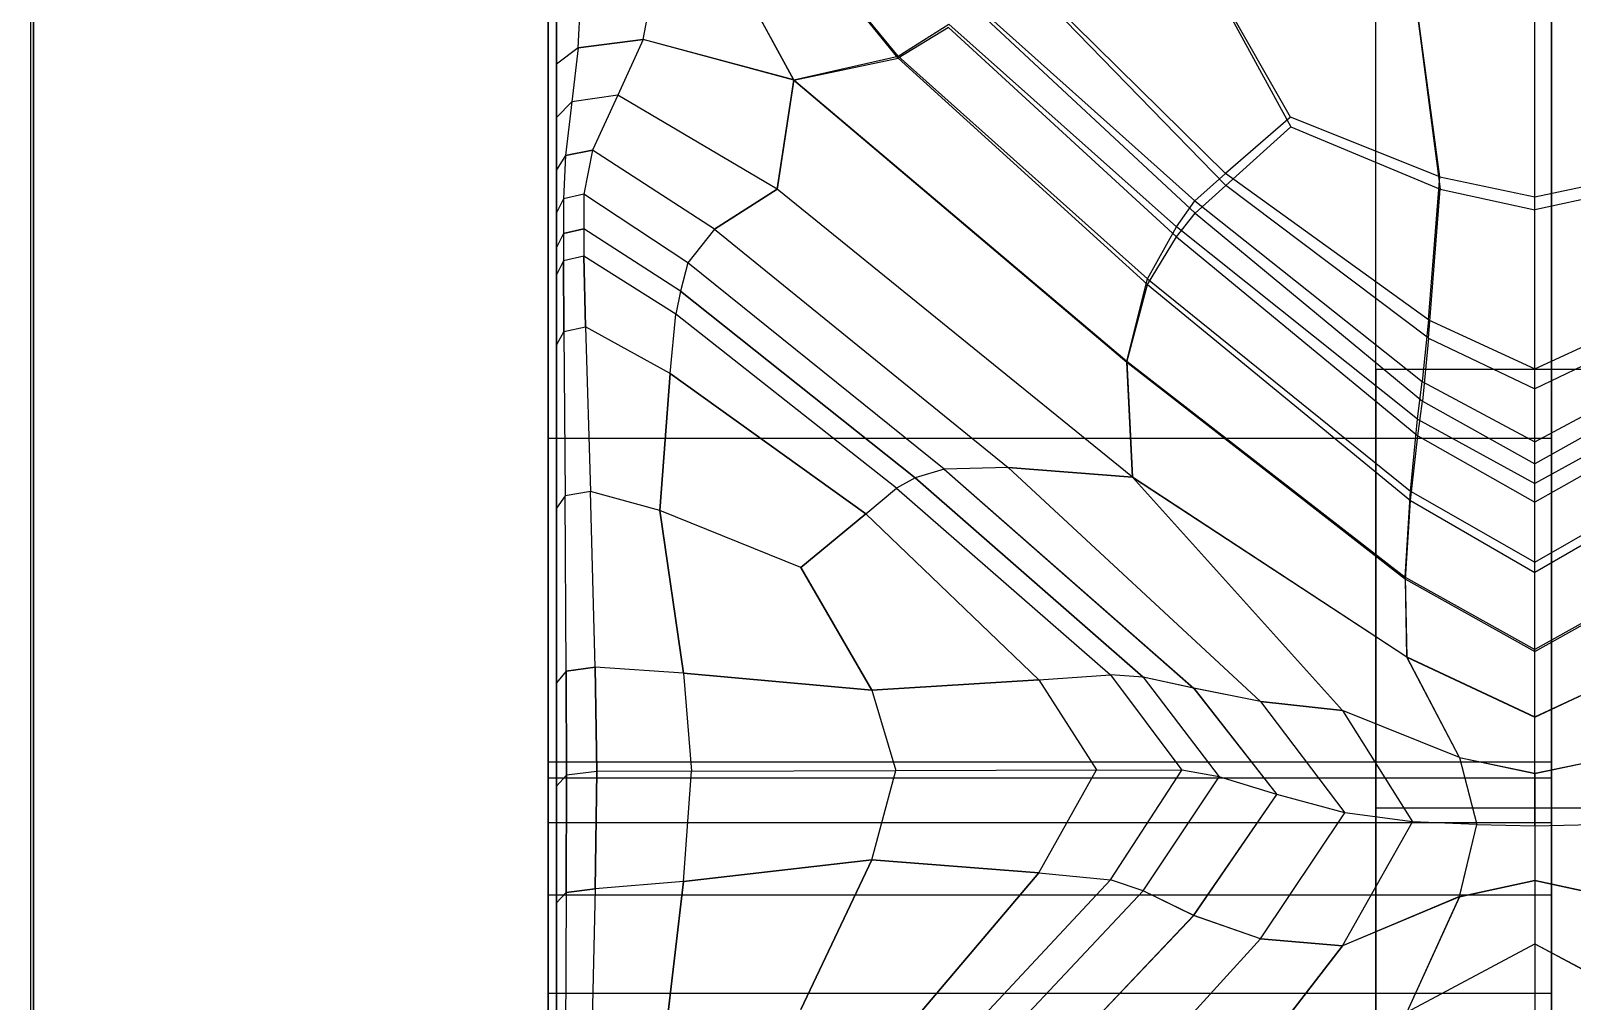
# Model space of a CAD drawing. Extents: x 11992 to 29481, y -6727 to 6811.
# Drawn here: x 12599.61 to 12607.29, y 1289.35 to 1294.19 of the extents above; entities that cross this region are included whole.
import ezdxf

# ---------------------------------------------------------------- set-up
doc = ezdxf.new("R2010")
doc.units = 0
doc.header["$MEASUREMENT"] = 0
doc.layers.get('0').update_dxf_attribs({"color": 8, "linetype": 'CONTINUOUS'})
doc.layers.add('WALL', color=8, linetype='CONTINUOUS')

msp = doc.modelspace()

# ---------------------------------------------------------------- linework, layer by layer
for p, q in [((12599.6186, 530.5954, 559.5745), (12599.6281, 2180.5963, 559.5742)), ((12599.6281, 2180.5963, 429.574), (12599.6186, 530.5953, 429.5743)), ((12599.6281, 2180.5963, 429.574), (12599.6186, 530.5953, 429.5743)), ((12599.6281, 2180.5963, -40.4265), (12599.6186, 530.5953, -40.4263)), ((12602.1883, 1290.4659, -1739.1562), (12602.1883, 1312.3497, -1736.4213)), ((12607.1879, 1290.2421, -1737.9697), (12607.1879, 1312.3497, -1736.4213)), ((12607.1879, 1290.2421, -1737.9697), (12607.1879, 1312.3497, -1744.4441)), ((12602.1883, 1290.4659, -1741.7091), (12602.1883, 1311.6211, -1748.3068)), ((12607.1879, 1290.2421, -1742.8956), (12607.1879, 1311.6211, -1748.3068)), ((12607.1879, 1289.8828, -1736.8455), (12607.1879, 1311.6211, -1732.5586)), ((12602.1883, 1290.5451, -1740.4327), (12602.1883, 1310.4438, -1751.9914)), ((12607.1879, 1288.7751, -1746.0953), (12607.1879, 1308.8473, -1755.4681)), ((12602.1883, 1306.8622, -1722.1583), (12602.1883, 1288.0388, -1733.8369)), ((12602.1883, 1287.196, -1747.8711), (12602.1883, 1306.8622, -1758.7071)), ((12607.1879, 1306.8622, -1722.1583), (12607.1879, 1289.3923, -1735.7773)), ((12602.1883, 1290.2421, -1737.9697), (12602.1883, 1304.5183, -1719.1873)), ((12607.1879, 1288.0388, -1747.0285), (12607.1879, 1304.5183, -1761.678)), ((12602.1883, 1287.196, -1732.9943), (12602.1883, 1301.8457, -1716.5148)), ((12602.1883, 1298.8747, -1766.6945), (12602.1883, 1285.2558, -1749.2247)), ((12602.1883, 1286.2628, -1732.2581), (12602.1883, 1298.8747, -1714.1708)), ((12607.1879, 1298.8747, -1766.6945), (12607.1879, 1285.2558, -1749.2247)), ((12607.1049, 1290.2285, -1757.7108), (12607.1049, 1297.531, -1750.4084)), ((12602.2297, 1296.0602, -1728.061), (12602.2297, 1292.6346, -1726.7)), ((12602.1883, 1295.6358, -1768.6797), (12602.1883, 1292.1589, -1770.2761)), ((12607.1879, 1295.6358, -1712.1856), (12607.1879, 1281.8769, -1730.5672)), ((12602.2297, 1295.292, -1727.4033), (12602.2297, 1294.0718, -1726.6144)), ((12602.2297, 1295.1015, -1727.5683), (12602.2297, 1293.9862, -1728.0513)), ((12602.2297, 1292.8799, -1753.9172), (12602.2297, 1294.7579, -1752.3261)), ((12602.2297, 1294.7568, -1753.5093), (12602.2297, 1293.2707, -1754.3347)), ((12607.1049, 1290.4891, -1723.3195), (12607.1049, 1294.7367, -1725.9486)), ((12603.9316, 1294.0637, -1725.7007), (12603.5172, 1294.5684, -1726.1187)), ((12603.9311, 1294.0546, -1755.1605), (12603.5172, 1294.5675, -1754.7481)), ((12602.2297, 1294.4578, -1754.2046), (12602.2297, 1293.8505, -1754.4575)), ((12603.4118, 1293.9459, -1725.8632), (12603.1443, 1294.4382, -1726.2489)), ((12603.4118, 1293.944, -1755.0034), (12603.1443, 1294.437, -1754.6181)), ((12606.3119, 1292.502, -1756.3956), (12606.3124, 1294.4792, -1754.6584)), ((12606.3119, 1292.502, -1724.4698), (12606.3124, 1294.4792, -1726.207)), ((12602.6618, 1294.1483, -1726.1033), (12602.7037, 1294.3772, -1726.3098)), ((12602.6618, 1294.1478, -1754.7634), (12602.7037, 1294.3762, -1754.5569)), ((12605.8876, 1293.7604, -1725.139), (12605.5337, 1294.3815, -1725.6174)), ((12605.5342, 1294.361, -1755.2319), (12605.888, 1293.7118, -1755.6928)), ((12602.3375, 1294.1054, -1726.1458), (12602.348, 1294.3317, -1726.3547)), ((12602.3375, 1294.1054, -1754.7203), (12602.348, 1294.3314, -1754.5114)), ((12604.3464, 1294.2718, -1755.2872), (12605.4117, 1293.2824, -1755.9893)), ((12605.4112, 1293.3434, -1724.8391), (12604.3469, 1294.293, -1725.5644)), ((12605.5638, 1293.4795, -1724.9334), (12604.7026, 1294.3271, -1725.5789)), ((12604.7026, 1294.3045, -1755.2706), (12605.5647, 1293.4197, -1755.8937)), ((12606.6319, 1293.4624, -1724.9187), (12606.5198, 1294.2892, -1725.5512)), ((12606.5198, 1294.2659, -1755.2952), (12606.6324, 1293.4016, -1755.9057)), ((12604.1833, 1294.2074, -1755.2582), (12603.9311, 1294.0546, -1755.1605)), ((12603.9316, 1294.0637, -1725.7007), (12604.1838, 1294.2239, -1725.5972)), ((12604.1833, 1294.2074, -1755.2582), (12605.3182, 1293.1636, -1756.012)), ((12605.3182, 1293.2142, -1724.8243), (12604.1838, 1294.2239, -1725.5972)), ((12602.3375, 1294.1054, -1726.1458), (12602.2297, 1294.0248, -1726.2284)), ((12602.3375, 1294.1054, -1754.7203), (12602.2297, 1294.0248, -1754.6374)), ((12602.3375, 1294.1054, -1726.1458), (12602.306, 1293.8362, -1725.9279)), ((12602.3375, 1294.1054, -1754.7203), (12602.306, 1293.836, -1754.9381)), ((12602.6618, 1294.1483, -1726.1033), (12602.3375, 1294.1054, -1726.1458)), ((12602.3375, 1294.1054, -1754.7203), (12602.6618, 1294.1478, -1754.7634)), ((12602.6618, 1294.1483, -1726.1033), (12602.5349, 1293.8708, -1725.8923)), ((12602.6618, 1294.1478, -1754.7634), (12602.5349, 1293.8706, -1754.9741)), ((12603.4118, 1293.9459, -1725.8632), (12602.6618, 1294.1483, -1726.1033)), ((12603.4118, 1293.944, -1755.0034), (12602.6618, 1294.1478, -1754.7634)), ((12602.2297, 1293.1279, -1727.1534), (12602.2297, 1294.0718, -1726.6144)), ((12602.2297, 1294.0248, -1726.2284), (12602.2297, 1293.4972, -1725.7433)), ((12602.2297, 1293.4972, -1755.1225), (12602.2297, 1294.0248, -1754.6374)), ((12603.4118, 1293.9459, -1725.8632), (12603.9316, 1294.0637, -1725.7007)), ((12603.4118, 1293.944, -1755.0034), (12603.9311, 1294.0546, -1755.1605)), ((12605.1742, 1292.9267, -1755.9938), (12603.9311, 1294.0546, -1755.1605)), ((12605.1742, 1292.9545, -1724.8571), (12603.9316, 1294.0637, -1725.7007)), ((12602.2297, 1293.9437, -1753.7064), (12602.2297, 1293.5327, -1753.3078)), ((12603.3289, 1293.4011, -1755.352), (12603.4118, 1293.944, -1755.0034)), ((12603.4118, 1293.9459, -1725.8632), (12603.3293, 1293.4013, -1725.5148)), ((12603.4118, 1293.9459, -1725.8632), (12605.0707, 1292.5447, -1724.773)), ((12603.4118, 1293.944, -1755.0034), (12605.0707, 1292.5383, -1756.0909)), ((12602.2297, 1293.8505, -1754.4575), (12602.2297, 1293.3374, -1753.5173)), ((12602.306, 1293.8362, -1725.9279), (12602.2297, 1293.7594, -1726.0093)), ((12602.306, 1293.836, -1754.9381), (12602.2297, 1293.7594, -1754.8565)), ((12602.306, 1293.8362, -1725.9279), (12602.2746, 1293.5699, -1725.6628)), ((12602.306, 1293.836, -1754.9381), (12602.2746, 1293.5699, -1755.203)), ((12602.5349, 1293.8708, -1725.8923), (12602.306, 1293.8362, -1725.9279)), ((12602.5349, 1293.8706, -1754.9741), (12602.306, 1293.836, -1754.9381)), ((12602.5349, 1293.8708, -1725.8923), (12602.4086, 1293.5966, -1725.6339)), ((12602.5349, 1293.8706, -1754.9741), (12602.4086, 1293.5966, -1755.2321)), ((12603.3293, 1293.4013, -1725.5148), (12602.5349, 1293.8708, -1725.8923)), ((12603.3289, 1293.4011, -1755.352), (12602.5349, 1293.8706, -1754.9741)), ((12602.2297, 1293.7425, -1726.9435), (12602.2297, 1293.7375, -1727.8062)), ((12605.8876, 1293.7604, -1725.139), (12605.5638, 1293.4795, -1724.9334)), ((12606.6319, 1293.4624, -1724.9187), (12605.8876, 1293.7604, -1725.139)), ((12605.5647, 1293.4197, -1755.8937), (12605.888, 1293.7118, -1755.6928)), ((12605.888, 1293.7118, -1755.6928), (12606.6324, 1293.4016, -1755.9057)), ((12602.2746, 1293.5699, -1755.203), (12602.2297, 1293.4972, -1755.1225)), ((12602.2746, 1293.5699, -1725.6628), (12602.2297, 1293.4972, -1725.7433)), ((12602.2746, 1293.5699, -1755.203), (12602.2636, 1293.3534, -1755.5534)), ((12602.2746, 1293.5699, -1725.6628), (12602.2641, 1293.3534, -1725.3124)), ((12602.4086, 1293.5966, -1755.2321), (12602.2746, 1293.5699, -1755.203)), ((12602.2746, 1293.5699, -1725.6628), (12602.4086, 1293.5966, -1725.6339)), ((12602.4086, 1293.5966, -1755.2321), (12602.3661, 1293.377, -1755.5806)), ((12602.4086, 1293.5966, -1725.6339), (12602.3661, 1293.377, -1725.2853)), ((12603.016, 1293.2027, -1725.3161), (12602.4086, 1293.5966, -1725.6339)), ((12603.016, 1293.2027, -1755.55), (12602.4086, 1293.5966, -1755.2321)), ((12602.2297, 1293.1279, -1753.7124), (12602.2297, 1293.5265, -1754.1235)), ((12602.2297, 1293.5265, -1726.7423), (12602.2297, 1292.8799, -1726.9486)), ((12605.5638, 1293.4795, -1724.9334), (12605.4112, 1293.3434, -1724.8391)), ((12605.5647, 1293.4197, -1755.8937), (12605.4117, 1293.2824, -1755.9893)), ((12606.5742, 1292.7495, -1724.3918), (12605.5638, 1293.4795, -1724.9334)), ((12606.5756, 1292.6594, -1756.4179), (12605.5647, 1293.4197, -1755.8937)), ((12606.5742, 1292.7495, -1724.3918), (12606.6319, 1293.4624, -1724.9187)), ((12606.6319, 1293.4624, -1724.9187), (12607.1049, 1293.3632, -1724.8452)), ((12607.1049, 1293.3632, -1724.8452), (12607.5779, 1293.4624, -1724.9187)), ((12602.2641, 1293.3534, -1725.3124), (12602.2297, 1293.2829, -1725.3941)), ((12602.2636, 1293.3534, -1755.5534), (12602.2297, 1293.2829, -1755.4718)), ((12602.3661, 1293.377, -1755.5806), (12602.2636, 1293.3534, -1755.5534)), ((12602.2636, 1293.3534, -1755.5534), (12602.2636, 1293.044, -1756.0323)), ((12602.3661, 1293.377, -1725.2853), (12602.2641, 1293.3534, -1725.3124)), ((12602.2641, 1293.3534, -1725.3124), (12602.2641, 1293.044, -1724.8336)), ((12602.883, 1293.0342, -1755.8625), (12602.3661, 1293.377, -1755.5806)), ((12602.883, 1293.0342, -1725.0034), (12602.3661, 1293.377, -1725.2853)), ((12602.3661, 1293.377, -1725.2853), (12602.3661, 1293.0668, -1724.8055)), ((12602.3661, 1293.377, -1755.5806), (12602.3661, 1293.0668, -1756.0604)), ((12603.3293, 1293.4013, -1725.5148), (12603.016, 1293.2027, -1725.3161)), ((12603.016, 1293.2027, -1755.55), (12603.3289, 1293.4011, -1755.352)), ((12605.1003, 1291.9656, -1756.4596), (12603.3289, 1293.4011, -1755.352)), ((12605.1003, 1291.9651, -1724.4075), (12603.3293, 1293.4013, -1725.5148)), ((12605.3182, 1293.2142, -1724.8243), (12605.4112, 1293.3434, -1724.8391)), ((12605.4112, 1293.3434, -1724.8391), (12606.5437, 1292.4429, -1724.166)), ((12606.5756, 1292.6594, -1756.4179), (12606.6324, 1293.4016, -1755.9057)), ((12606.6324, 1293.4016, -1755.9057), (12607.1049, 1293.2981, -1755.9766)), ((12607.577, 1293.4016, -1755.9057), (12607.1049, 1293.2981, -1755.9766)), ((12602.2297, 1293.3296, -1725.9294), (12602.2297, 1290.2967, -1723.037)), ((12602.2297, 1293.3296, -1725.9294), (12602.2297, 1293.1105, -1725.0794)), ((12605.3182, 1293.1636, -1756.012), (12605.4117, 1293.2824, -1755.9893)), ((12605.4117, 1293.2824, -1755.9893), (12606.5451, 1292.3454, -1756.6421)), ((12602.2641, 1293.1803, -1724.9962), (12602.2297, 1293.1105, -1725.0794)), ((12602.2636, 1293.1803, -1755.8696), (12602.2297, 1293.1105, -1755.7863)), ((12602.3661, 1293.2035, -1755.8974), (12602.2636, 1293.1803, -1755.8696)), ((12602.2641, 1293.1803, -1724.9962), (12602.3661, 1293.2035, -1724.9684)), ((12602.8472, 1292.8933, -1724.707), (12602.3661, 1293.2035, -1724.9684)), ((12602.8472, 1292.8933, -1756.1588), (12602.3661, 1293.2035, -1755.8974)), ((12603.016, 1293.2027, -1725.3161), (12602.883, 1293.0342, -1725.0034)), ((12603.016, 1293.2027, -1755.55), (12602.883, 1293.0342, -1755.8625)), ((12603.016, 1293.2027, -1725.3161), (12604.4804, 1292.0145, -1724.3688)), ((12603.016, 1293.2027, -1755.55), (12604.4804, 1292.0145, -1756.4973)), ((12605.1742, 1292.9545, -1724.8571), (12605.3182, 1293.2142, -1724.8243)), ((12606.5208, 1292.2546, -1724.1031), (12605.3182, 1293.2142, -1724.8243)), ((12602.2297, 1293.1179, -1725.5845), (12602.2297, 1292.8113, -1725.9382)), ((12602.2297, 1293.0182, -1754.591), (12602.2297, 1293.1179, -1755.2813)), ((12602.2297, 1293.1105, -1755.7863), (12602.2297, 1292.6251, -1756.2401)), ((12605.1742, 1292.9267, -1755.9938), (12605.3182, 1293.1636, -1756.012)), ((12605.3182, 1293.1636, -1756.012), (12606.5218, 1292.1716, -1756.7158)), ((12602.2641, 1293.044, -1724.8336), (12602.2297, 1292.9748, -1724.9178)), ((12602.2636, 1293.044, -1756.0323), (12602.2297, 1292.9748, -1755.9481)), ((12602.3661, 1293.0668, -1756.0604), (12602.2636, 1293.044, -1756.0323)), ((12602.266, 1292.6923, -1756.3259), (12602.2636, 1293.044, -1756.0323)), ((12602.3661, 1293.0668, -1724.8055), (12602.2641, 1293.044, -1724.8336)), ((12602.2641, 1293.044, -1724.8336), (12602.266, 1292.6923, -1724.54)), ((12602.3742, 1292.7145, -1756.3545), (12602.3661, 1293.0668, -1756.0604)), ((12602.8239, 1292.7776, -1724.5574), (12602.3661, 1293.0668, -1724.8055)), ((12602.3661, 1293.0668, -1724.8055), (12602.3742, 1292.7145, -1724.5114)), ((12602.8239, 1292.7779, -1756.3085), (12602.3661, 1293.0668, -1756.0604)), ((12602.883, 1293.0342, -1755.8625), (12602.8472, 1292.8933, -1756.1588)), ((12602.883, 1293.0342, -1725.0034), (12602.8472, 1292.8933, -1724.707)), ((12604.1609, 1292.0054, -1724.1577), (12602.883, 1293.0342, -1725.0034)), ((12604.1609, 1292.0054, -1756.7081), (12602.883, 1293.0342, -1755.8625)), ((12602.2297, 1292.6251, -1724.6257), (12602.2297, 1293.0182, -1726.2748)), ((12605.0707, 1292.5447, -1724.773), (12605.1742, 1292.9545, -1724.8571)), ((12605.1742, 1292.9545, -1724.8571), (12606.485, 1291.8955, -1724.0647)), ((12602.2297, 1292.2731, -1726.0794), (12602.2297, 1292.9476, -1725.274)), ((12602.8472, 1292.8933, -1724.707), (12602.8239, 1292.7776, -1724.5574)), ((12602.8472, 1292.8933, -1756.1588), (12602.8239, 1292.7779, -1756.3085)), ((12602.8472, 1292.8933, -1724.707), (12604.0169, 1291.9625, -1723.9228)), ((12604.0169, 1291.9625, -1756.943), (12602.8472, 1292.8933, -1756.1588)), ((12605.0707, 1292.5383, -1756.0909), (12605.1742, 1292.9267, -1755.9938)), ((12605.1742, 1292.9267, -1755.9938), (12606.4855, 1291.8497, -1756.7765)), ((12602.2297, 1292.8136, -1755.7516), (12602.2297, 1291.8192, -1755.2107)), ((12602.2297, 1292.8113, -1754.9277), (12602.2297, 1292.6348, -1754.1659)), ((12602.7953, 1292.4818, -1756.5563), (12602.8239, 1292.7779, -1756.3085)), ((12602.7953, 1292.4818, -1724.3095), (12602.8239, 1292.7776, -1724.5574)), ((12603.9239, 1291.9103, -1757.0528), (12602.8239, 1292.7779, -1756.3085)), ((12603.9239, 1291.9103, -1723.8131), (12602.8239, 1292.7776, -1724.5574)), ((12606.5742, 1292.7495, -1724.3918), (12606.5437, 1292.4429, -1724.166)), ((12606.5742, 1292.7495, -1724.3918), (12607.1049, 1292.5061, -1724.2112)), ((12607.1049, 1292.5061, -1724.2112), (12607.6352, 1292.7495, -1724.3918)), ((12602.266, 1292.6923, -1724.54), (12602.2297, 1292.6251, -1724.6257)), ((12602.266, 1292.6923, -1756.3259), (12602.2297, 1292.6251, -1756.2401)), ((12602.266, 1292.6923, -1724.54), (12602.3742, 1292.7145, -1724.5114)), ((12602.266, 1292.6923, -1756.3259), (12602.3742, 1292.7145, -1756.3545)), ((12602.266, 1292.6923, -1724.54), (12602.2717, 1291.8731, -1723.831)), ((12602.266, 1292.6923, -1756.3259), (12602.2717, 1291.8731, -1757.0349)), ((12602.3742, 1292.7145, -1724.5114), (12602.3981, 1291.8938, -1723.8011)), ((12602.3742, 1292.7145, -1756.3545), (12602.3981, 1291.8938, -1757.0648)), ((12602.7953, 1292.4818, -1724.3095), (12602.3742, 1292.7145, -1724.5114)), ((12602.7953, 1292.4818, -1756.5563), (12602.3742, 1292.7145, -1756.3545)), ((12606.5756, 1292.6594, -1756.4179), (12606.5451, 1292.3454, -1756.6421)), ((12606.5756, 1292.6594, -1756.4179), (12607.1049, 1292.4057, -1756.5926)), ((12607.6342, 1292.6594, -1756.4179), (12607.1049, 1292.4057, -1756.5926)), ((12602.2297, 1290.8052, -1757.4595), (12602.2297, 1292.6251, -1756.2401)), ((12602.2297, 1292.5147, -1725.4791), (12602.2297, 1291.3922, -1724.518)), ((12605.0707, 1292.5447, -1724.773), (12606.4593, 1291.4666, -1723.9717)), ((12605.0707, 1292.5447, -1724.773), (12605.1003, 1291.9651, -1724.4075)), ((12605.0707, 1292.5383, -1756.0909), (12606.4598, 1291.457, -1756.8903)), ((12605.1003, 1291.9656, -1756.4596), (12605.0707, 1292.5383, -1756.0909)), ((12606.3119, 1287.9535, -1759.0217), (12606.3119, 1292.502, -1756.3956)), ((12606.3119, 1292.502, -1724.4698), (12606.3119, 1287.9535, -1721.8437)), ((12651.3121, 1292.502, -1756.3956), (12606.3119, 1292.502, -1756.3956)), ((12651.3121, 1292.502, -1724.4698), (12606.3119, 1292.502, -1724.4698)), ((12602.7442, 1291.7994, -1723.7187), (12602.7953, 1292.4818, -1724.3095)), ((12602.7953, 1292.4818, -1756.5563), (12602.7442, 1291.7994, -1757.1472)), ((12603.7704, 1291.7832, -1723.704), (12602.7953, 1292.4818, -1724.3095)), ((12602.7953, 1292.4818, -1756.5563), (12603.7704, 1291.7832, -1757.1618)), ((12606.5208, 1292.2546, -1724.1031), (12606.5437, 1292.4429, -1724.166)), ((12606.5437, 1292.4429, -1724.166), (12607.1049, 1292.1427, -1723.9416)), ((12607.1049, 1292.1427, -1723.9416), (12607.6657, 1292.4429, -1724.166)), ((12606.5218, 1292.1716, -1756.7158), (12606.5451, 1292.3454, -1756.6421)), ((12606.5451, 1292.3454, -1756.6421), (12607.1049, 1292.0328, -1756.8597)), ((12607.6643, 1292.3454, -1756.6421), (12607.1049, 1292.0328, -1756.8597)), ((12602.2297, 1292.2731, -1754.7864), (12602.2297, 1288.6668, -1758.4665)), ((12606.485, 1291.8955, -1724.0647), (12606.5208, 1292.2546, -1724.1031)), ((12606.5208, 1292.2546, -1724.1031), (12607.1049, 1291.9346, -1723.8627)), ((12607.6891, 1292.2548, -1724.1031), (12607.1049, 1291.9346, -1723.8627)), ((12607.1879, 1292.1589, -1770.2761), (12602.1883, 1292.1589, -1770.2761)), ((12607.1879, 1292.1589, -1710.5894), (12602.1883, 1292.1589, -1710.5894)), ((12602.2297, 1289.497, -1757.6641), (12602.2297, 1292.1463, -1754.9377)), ((12606.4855, 1291.8497, -1756.7765), (12606.5218, 1292.1716, -1756.7158)), ((12606.5218, 1292.1716, -1756.7158), (12607.1049, 1291.8409, -1756.9503)), ((12607.6876, 1292.1716, -1756.7158), (12607.1049, 1291.8409, -1756.9503)), ((12607.1879, 1284.1874, -1731.1503), (12607.1879, 1292.1589, -1710.5894)), ((12604.0169, 1291.9625, -1723.9228), (12603.9239, 1291.9103, -1723.8131)), ((12604.0169, 1291.9625, -1756.943), (12603.9239, 1291.9103, -1757.0528)), ((12604.1609, 1292.0054, -1724.1577), (12604.0169, 1291.9625, -1723.9228)), ((12604.1609, 1292.0054, -1756.7081), (12604.0169, 1291.9625, -1756.943)), ((12604.0169, 1291.9625, -1723.9228), (12605.1528, 1290.9692, -1723.1027)), ((12605.1528, 1290.9692, -1757.7631), (12604.0169, 1291.9625, -1756.943)), ((12604.4804, 1292.0145, -1756.4973), (12604.1609, 1292.0054, -1756.7081)), ((12604.4804, 1292.0145, -1724.3688), (12604.1609, 1292.0054, -1724.1577)), ((12604.1609, 1292.0054, -1724.1577), (12605.405, 1290.9142, -1723.276)), ((12604.1609, 1292.0054, -1756.7081), (12605.4045, 1290.9142, -1757.5898)), ((12604.4804, 1292.0145, -1756.4973), (12605.7383, 1290.8479, -1757.4177)), ((12604.4804, 1292.0145, -1756.4973), (12605.1003, 1291.9656, -1756.4596)), ((12605.1003, 1291.9651, -1724.4075), (12604.4804, 1292.0145, -1724.3688)), ((12604.4804, 1292.0145, -1724.3688), (12605.7383, 1290.8476, -1723.4482)), ((12606.146, 1290.8028, -1757.3513), (12605.1003, 1291.9656, -1756.4596)), ((12605.1003, 1291.9656, -1756.4596), (12606.4669, 1291.0696, -1757.1231)), ((12606.4669, 1291.0682, -1723.7445), (12605.1003, 1291.9651, -1724.4075)), ((12605.1003, 1291.9651, -1724.4075), (12606.146, 1290.8026, -1723.5148)), ((12602.3981, 1291.8938, -1723.8011), (12602.2717, 1291.8731, -1723.831)), ((12602.3981, 1291.8938, -1757.0648), (12602.2717, 1291.8731, -1757.0349)), ((12602.7442, 1291.7994, -1723.7187), (12602.3981, 1291.8938, -1723.8011)), ((12602.4219, 1291.0179, -1757.8026), (12602.3981, 1291.8938, -1757.0648)), ((12602.4219, 1291.0179, -1723.0632), (12602.3981, 1291.8938, -1723.8011)), ((12602.7442, 1291.7994, -1757.1472), (12602.3981, 1291.8938, -1757.0648)), ((12603.7704, 1291.7832, -1723.704), (12603.9239, 1291.9103, -1723.8131)), ((12603.7704, 1291.7832, -1757.1618), (12603.9239, 1291.9103, -1757.0528)), ((12603.9239, 1291.9103, -1723.8131), (12604.9897, 1290.9804, -1723.0328)), ((12603.9239, 1291.9103, -1757.0528), (12604.9897, 1290.9804, -1757.833)), ((12606.4593, 1291.4666, -1723.9717), (12606.485, 1291.8955, -1724.0647)), ((12606.485, 1291.8955, -1724.0647), (12607.1049, 1291.5426, -1723.8007)), ((12607.1049, 1291.5426, -1723.8007), (12607.7243, 1291.896, -1724.0645)), ((12602.2717, 1291.8731, -1723.831), (12602.2297, 1291.8104, -1723.9205)), ((12602.2717, 1291.8731, -1757.0349), (12602.2297, 1291.8104, -1756.9453)), ((12602.2779, 1290.9986, -1723.0944), (12602.2717, 1291.8731, -1723.831)), ((12602.2779, 1290.9986, -1757.7714), (12602.2717, 1291.8731, -1757.0349)), ((12603.4471, 1291.5152, -1723.4714), (12602.7442, 1291.7994, -1723.7187)), ((12602.8625, 1290.9895, -1723.0377), (12602.7442, 1291.7994, -1723.7187)), ((12603.4471, 1291.5155, -1757.3944), (12602.7442, 1291.7994, -1757.1472)), ((12602.7442, 1291.7994, -1757.1472), (12602.8625, 1290.9895, -1757.8282)), ((12606.4598, 1291.457, -1756.8903), (12606.4855, 1291.8497, -1756.7765)), ((12606.4855, 1291.8497, -1756.7765), (12607.1049, 1291.4909, -1757.0374)), ((12607.7239, 1291.8497, -1756.7765), (12607.1049, 1291.4909, -1757.0374)), ((12603.4471, 1291.5152, -1723.4714), (12603.7704, 1291.7832, -1723.704)), ((12603.7704, 1291.7832, -1757.1618), (12603.4471, 1291.5155, -1757.3944)), ((12604.633, 1290.9561, -1723.0057), (12603.7704, 1291.7832, -1723.704)), ((12603.7704, 1291.7832, -1757.1618), (12604.633, 1290.9561, -1757.86)), ((12602.2297, 1290.2967, -1723.037), (12602.2297, 1291.664, -1724.1296)), ((12603.4471, 1291.5155, -1757.3944), (12603.8014, 1290.9044, -1757.9049)), ((12603.8014, 1290.9041, -1722.961), (12603.4471, 1291.5152, -1723.4714)), ((12606.4593, 1291.4666, -1723.9717), (12606.4669, 1291.0682, -1723.7445)), ((12606.4593, 1291.4666, -1723.9717), (12607.1049, 1291.1073, -1723.7045)), ((12606.4598, 1291.457, -1756.8903), (12607.1049, 1291.0966, -1757.1567)), ((12606.4669, 1291.0696, -1757.1231), (12606.4598, 1291.457, -1756.8903)), ((12607.7501, 1291.4671, -1723.9714), (12607.1049, 1291.1073, -1723.7045)), ((12607.1049, 1291.0966, -1757.1567), (12607.7496, 1291.457, -1756.8903)), ((12602.2297, 1291.3922, -1756.3479), (12602.2297, 1291.0577, -1755.8699)), ((12602.2297, 1289.7631, -1723.9613), (12602.2297, 1291.0577, -1724.9959)), ((12606.7287, 1290.568, -1757.4979), (12606.4669, 1291.0696, -1757.1231)), ((12606.4669, 1291.0696, -1757.1231), (12607.1049, 1290.7709, -1757.3443)), ((12606.7287, 1290.5675, -1723.3683), (12606.4669, 1291.0682, -1723.7445)), ((12606.4669, 1291.0682, -1723.7445), (12607.1049, 1290.769, -1723.5235)), ((12607.1049, 1290.7709, -1757.3443), (12607.7425, 1291.0696, -1757.1231)), ((12607.1049, 1290.769, -1723.5235), (12607.7425, 1291.0684, -1723.7442)), ((12602.2779, 1290.9986, -1723.0944), (12602.2297, 1290.9404, -1723.188)), ((12602.2779, 1290.9986, -1757.7714), (12602.2297, 1290.9404, -1757.6779)), ((12602.2779, 1290.9986, -1757.7714), (12602.4219, 1291.0179, -1757.8026)), ((12602.4219, 1291.0179, -1723.0632), (12602.2779, 1290.9986, -1723.0944)), ((12602.2779, 1290.9986, -1757.7714), (12602.2798, 1290.4807, -1758.1476)), ((12602.2798, 1290.4807, -1722.7183), (12602.2779, 1290.9986, -1723.0944)), ((12602.4219, 1291.0179, -1757.8026), (12602.4295, 1290.4991, -1758.1794)), ((12602.8625, 1290.9895, -1757.8282), (12602.4219, 1291.0179, -1757.8026)), ((12602.43, 1290.4991, -1722.6864), (12602.4219, 1291.0179, -1723.0632)), ((12602.8625, 1290.9895, -1723.0377), (12602.4219, 1291.0179, -1723.0632)), ((12603.8014, 1290.9044, -1757.9049), (12602.8625, 1290.9895, -1757.8282)), ((12602.8625, 1290.9895, -1757.8282), (12602.9021, 1290.5005, -1758.1817)), ((12602.8625, 1290.9895, -1723.0377), (12603.8014, 1290.9041, -1722.961)), ((12602.8625, 1290.9895, -1723.0377), (12602.9021, 1290.5005, -1722.6842)), ((12604.633, 1290.9561, -1757.86), (12603.8014, 1290.9044, -1757.9049)), ((12603.8014, 1290.9041, -1722.961), (12604.633, 1290.9561, -1723.0057)), ((12604.633, 1290.9561, -1757.86), (12604.9897, 1290.9804, -1757.833)), ((12604.633, 1290.9561, -1723.0057), (12604.9897, 1290.9804, -1723.0328)), ((12604.633, 1290.9561, -1757.86), (12604.9205, 1290.5069, -1758.193)), ((12604.633, 1290.9561, -1723.0057), (12604.9205, 1290.5069, -1722.6729)), ((12604.9897, 1290.9804, -1757.833), (12605.3449, 1290.5048, -1758.1889)), ((12604.9897, 1290.9804, -1723.0328), (12605.3449, 1290.5048, -1722.6769)), ((12605.1528, 1290.9692, -1757.7631), (12604.9897, 1290.9804, -1757.833)), ((12605.1528, 1290.9692, -1723.1027), (12604.9897, 1290.9804, -1723.0328)), ((12605.405, 1290.9142, -1723.276), (12605.1528, 1290.9692, -1723.1027)), ((12605.4045, 1290.9142, -1757.5898), (12605.1528, 1290.9692, -1757.7631)), ((12605.1528, 1290.9692, -1757.7631), (12605.5314, 1290.4721, -1758.1325)), ((12605.1528, 1290.9692, -1723.1027), (12605.5318, 1290.4721, -1722.7333)), ((12602.2297, 1290.4256, -1758.052), (12602.2297, 1290.9404, -1757.6779)), ((12602.2297, 1290.9404, -1723.188), (12602.2297, 1288.4663, -1722.8288)), ((12603.8014, 1290.9044, -1757.9049), (12603.9197, 1290.5043, -1758.1884)), ((12603.8014, 1290.9041, -1722.961), (12603.9197, 1290.5043, -1722.6774)), ((12605.7383, 1290.8479, -1757.4177), (12605.4045, 1290.9142, -1757.5898)), ((12605.4045, 1290.9142, -1757.5898), (12605.8194, 1290.3839, -1757.9798)), ((12605.405, 1290.9142, -1723.276), (12605.8194, 1290.3839, -1722.886)), ((12605.7383, 1290.8476, -1723.4482), (12605.405, 1290.9142, -1723.276)), ((12605.7383, 1290.8479, -1757.4177), (12606.146, 1290.8028, -1757.3513)), ((12605.7383, 1290.8479, -1757.4177), (12606.1575, 1290.2921, -1757.8207)), ((12606.146, 1290.8026, -1723.5148), (12605.7383, 1290.8476, -1723.4482)), ((12605.7383, 1290.8476, -1723.4482), (12606.1575, 1290.2921, -1723.0451)), ((12606.7287, 1290.568, -1757.4979), (12606.146, 1290.8028, -1757.3513)), ((12606.146, 1290.8028, -1757.3513), (12606.4946, 1290.2483, -1757.745)), ((12606.7287, 1290.5675, -1723.3683), (12606.146, 1290.8026, -1723.5148)), ((12606.146, 1290.8026, -1723.5148), (12606.4946, 1290.2483, -1723.1209)), ((12606.7287, 1290.568, -1757.4979), (12606.8155, 1290.2335, -1757.7194)), ((12606.7287, 1290.568, -1757.4979), (12607.1049, 1290.4895, -1757.5468)), ((12607.1049, 1290.4895, -1757.5468), (12607.4812, 1290.568, -1757.4979)), ((12607.1879, 1290.5451, -1740.4327), (12602.1883, 1290.5451, -1740.4327)), ((12602.4295, 1290.4991, -1758.1794), (12602.2798, 1290.4807, -1758.1476)), ((12602.43, 1290.4991, -1722.6864), (12602.2798, 1290.4807, -1722.7183)), ((12602.4295, 1290.4991, -1758.1794), (12602.4219, 1289.9135, -1758.4402)), ((12602.4219, 1289.9135, -1722.4255), (12602.43, 1290.4991, -1722.6864)), ((12602.9021, 1290.5005, -1758.1817), (12602.4295, 1290.4991, -1758.1794)), ((12602.9021, 1290.5005, -1722.6842), (12602.43, 1290.4991, -1722.6864)), ((12602.8625, 1289.9498, -1722.4373), (12602.9021, 1290.5005, -1722.6842)), ((12602.8625, 1289.9498, -1758.4284), (12602.9021, 1290.5005, -1758.1817)), ((12602.9021, 1290.5005, -1758.1817), (12603.9197, 1290.5043, -1758.1884)), ((12602.9021, 1290.5005, -1722.6842), (12603.9197, 1290.5043, -1722.6774)), ((12603.8014, 1290.059, -1722.4729), (12603.9197, 1290.5043, -1722.6774)), ((12603.8014, 1290.059, -1758.393), (12603.9197, 1290.5043, -1758.1884)), ((12603.9197, 1290.5043, -1758.1884), (12604.9205, 1290.5069, -1758.193)), ((12603.9197, 1290.5043, -1722.6774), (12604.9205, 1290.5069, -1722.6729)), ((12604.633, 1289.9941, -1722.4504), (12604.9205, 1290.5069, -1722.6729)), ((12604.633, 1289.9941, -1758.4155), (12604.9205, 1290.5069, -1758.193)), ((12604.9205, 1290.5069, -1758.193), (12605.3449, 1290.5048, -1758.1889)), ((12604.9205, 1290.5069, -1722.6729), (12605.3449, 1290.5048, -1722.6769)), ((12604.9897, 1289.9586, -1722.4427), (12605.3449, 1290.5048, -1722.6769)), ((12604.9897, 1289.9586, -1758.4231), (12605.3449, 1290.5048, -1758.1889)), ((12605.5314, 1290.4721, -1758.1325), (12605.3449, 1290.5048, -1758.1889)), ((12605.5318, 1290.4721, -1722.7333), (12605.3449, 1290.5048, -1722.6769)), ((12606.7287, 1290.5675, -1723.3683), (12607.1049, 1290.4891, -1723.3195)), ((12606.7287, 1290.5675, -1723.3683), (12606.816, 1290.2335, -1723.1463)), ((12607.1049, 1290.4891, -1723.3195), (12607.4812, 1290.5675, -1723.3683)), ((12607.1879, 1290.4659, -1741.7091), (12602.1883, 1290.4659, -1741.7091)), ((12607.1879, 1290.4659, -1739.1562), (12602.1883, 1290.4659, -1739.1562)), ((12602.2798, 1290.4807, -1758.1476), (12602.2297, 1290.4256, -1758.052)), ((12602.2798, 1290.4807, -1722.7183), (12602.2297, 1290.4256, -1722.8139)), ((12602.2297, 1290.4256, -1722.8139), (12602.2297, 1289.8441, -1722.5549)), ((12602.2779, 1289.8961, -1722.4579), (12602.2798, 1290.4807, -1722.7183)), ((12602.2798, 1290.4807, -1758.1476), (12602.2779, 1289.8961, -1758.4079)), ((12605.1528, 1289.9035, -1758.3784), (12605.5314, 1290.4721, -1758.1325)), ((12605.1528, 1289.9035, -1722.4874), (12605.5318, 1290.4721, -1722.7333)), ((12605.8194, 1290.3839, -1757.9798), (12605.5314, 1290.4721, -1758.1325)), ((12605.8194, 1290.3839, -1722.886), (12605.5318, 1290.4721, -1722.7333)), ((12607.1049, 1290.4891, -1723.3195), (12607.1049, 1289.6401, -1722.8687)), ((12605.4045, 1289.7812, -1758.244), (12605.8194, 1290.3839, -1757.9798)), ((12605.405, 1289.7812, -1722.6218), (12605.8194, 1290.3839, -1722.886)), ((12606.1575, 1290.2921, -1757.8207), (12605.8194, 1290.3839, -1757.9798)), ((12606.1575, 1290.2921, -1723.0451), (12605.8194, 1290.3839, -1722.886)), ((12602.2297, 1289.8441, -1758.3109), (12602.2297, 1290.2969, -1757.8289)), ((12605.7383, 1289.6651, -1722.7654), (12606.1575, 1290.2921, -1723.0451)), ((12605.7383, 1289.6651, -1758.1004), (12606.1575, 1290.2921, -1757.8207)), ((12606.4946, 1290.2483, -1757.745), (12606.1575, 1290.2921, -1757.8207)), ((12606.4946, 1290.2483, -1723.1209), (12606.1575, 1290.2921, -1723.0451)), ((12651.3116, 1290.3157, -1757.8612), (12606.3119, 1290.3157, -1757.8612)), ((12651.3116, 1290.3157, -1723.0042), (12606.3119, 1290.3157, -1723.0042)), ((12607.1879, 1290.2421, -1742.8956), (12602.1883, 1290.2421, -1742.8956)), ((12602.1883, 1289.3923, -1745.0881), (12602.1883, 1290.2421, -1742.8956)), ((12607.1879, 1290.2421, -1737.9697), (12602.1883, 1290.2421, -1737.9697)), ((12602.2297, 1290.2447, -1756.5548), (12602.2297, 1288.2198, -1757.5084)), ((12606.146, 1289.6298, -1758.0281), (12606.4946, 1290.2483, -1757.745)), ((12606.146, 1289.63, -1722.8374), (12606.4946, 1290.2483, -1723.1209)), ((12606.8155, 1290.2335, -1757.7194), (12606.4946, 1290.2483, -1757.745)), ((12606.816, 1290.2335, -1723.1463), (12606.4946, 1290.2483, -1723.1209)), ((12606.7287, 1289.8747, -1722.9675), (12606.816, 1290.2335, -1723.1463)), ((12606.7287, 1289.8744, -1757.8977), (12606.8155, 1290.2335, -1757.7194)), ((12606.8155, 1290.2335, -1757.7194), (12607.1049, 1290.2285, -1757.7108)), ((12606.816, 1290.2335, -1723.1463), (12607.1049, 1290.2285, -1723.155)), ((12607.1049, 1290.2285, -1757.7108), (12607.3939, 1290.2335, -1757.7194)), ((12607.1049, 1290.2285, -1723.155), (12607.3939, 1290.2335, -1723.1463)), ((12607.1049, 1290.2285, -1757.7108), (12607.1049, 1289.3132, -1758.197)), ((12603.8014, 1290.059, -1722.4729), (12602.8625, 1289.9498, -1722.4373)), ((12602.8625, 1289.9498, -1758.4284), (12603.8014, 1290.059, -1758.393)), ((12603.8014, 1290.059, -1758.393), (12603.4471, 1289.3113, -1758.667)), ((12603.4471, 1289.3113, -1722.1989), (12603.8014, 1290.059, -1722.4729)), ((12604.633, 1289.9941, -1722.4504), (12603.8014, 1290.059, -1722.4729)), ((12603.8014, 1290.059, -1758.393), (12604.633, 1289.9941, -1758.4155)), ((12604.633, 1289.9941, -1758.4155), (12603.7704, 1288.9758, -1758.7826)), ((12603.7704, 1288.9758, -1722.0833), (12604.633, 1289.9941, -1722.4504)), ((12603.9239, 1288.818, -1758.8381), (12604.9897, 1289.9586, -1758.4231)), ((12603.9239, 1288.818, -1722.0277), (12604.9897, 1289.9586, -1722.4427)), ((12604.633, 1289.9941, -1722.4504), (12604.9897, 1289.9586, -1722.4427)), ((12604.633, 1289.9941, -1758.4155), (12604.9897, 1289.9586, -1758.4231)), ((12605.1528, 1289.9035, -1758.3784), (12604.9897, 1289.9586, -1758.4231)), ((12605.1528, 1289.9035, -1722.4874), (12604.9897, 1289.9586, -1722.4427)), ((12606.7287, 1289.8747, -1722.9675), (12607.1049, 1289.9562, -1723.011)), ((12606.7287, 1289.8744, -1757.8977), (12607.1049, 1289.956, -1757.8542)), ((12607.1049, 1289.9562, -1723.011), (12607.4812, 1289.8747, -1722.9675)), ((12607.1049, 1289.956, -1757.8542), (12607.4812, 1289.8744, -1757.8978)), ((12607.1879, 1289.8828, -1744.0199), (12602.1883, 1289.8828, -1744.0199)), ((12607.1879, 1289.8828, -1736.8455), (12602.1883, 1289.8828, -1736.8455)), ((12602.2779, 1289.8961, -1722.4579), (12602.2297, 1289.8441, -1722.5549)), ((12602.2779, 1289.8961, -1758.4079), (12602.2297, 1289.8441, -1758.3109)), ((12602.2779, 1289.8961, -1722.4579), (12602.2717, 1288.8211, -1722.0689)), ((12602.2779, 1289.8961, -1758.4079), (12602.2717, 1288.8211, -1758.797)), ((12602.2779, 1289.8961, -1722.4579), (12602.4219, 1289.9135, -1722.4255)), ((12602.4219, 1289.9135, -1758.4402), (12602.2779, 1289.8961, -1758.4079)), ((12602.4219, 1289.9135, -1722.4255), (12602.3981, 1288.8363, -1722.0358)), ((12602.4219, 1289.9135, -1758.4402), (12602.3981, 1288.8366, -1758.83)), ((12602.8625, 1289.9498, -1722.4373), (12602.4219, 1289.9135, -1722.4255)), ((12602.8625, 1289.9498, -1758.4284), (12602.4219, 1289.9135, -1758.4402)), ((12602.7442, 1288.9551, -1722.0766), (12602.8625, 1289.9498, -1722.4373)), ((12602.8625, 1289.9498, -1758.4284), (12602.7442, 1288.9551, -1758.7892)), ((12604.0169, 1288.6966, -1758.8285), (12605.1528, 1289.9035, -1758.3784)), ((12605.1528, 1289.9035, -1722.4874), (12604.0169, 1288.6966, -1722.0374)), ((12605.4045, 1289.7812, -1758.244), (12605.1528, 1289.9035, -1758.3784)), ((12605.405, 1289.7812, -1722.6218), (12605.1528, 1289.9035, -1722.4874)), ((12606.7287, 1289.8747, -1722.9675), (12606.146, 1289.63, -1722.8374)), ((12606.7287, 1289.8744, -1757.8977), (12606.146, 1289.6298, -1758.0281)), ((12606.7287, 1289.8747, -1722.9675), (12606.4669, 1289.2991, -1722.7206)), ((12606.7287, 1289.8744, -1757.8977), (12606.4669, 1289.2984, -1758.1431)), ((12604.1609, 1288.4718, -1758.7482), (12605.4045, 1289.7812, -1758.244)), ((12604.1609, 1288.4718, -1722.1176), (12605.405, 1289.7812, -1722.6218)), ((12605.7383, 1289.6651, -1758.1004), (12605.4045, 1289.7812, -1758.244)), ((12605.7383, 1289.6651, -1722.7654), (12605.405, 1289.7812, -1722.6218)), ((12602.2297, 1289.7225, -1758.0845), (12602.2297, 1287.6617, -1758.815)), ((12604.4804, 1288.2846, -1722.2151), (12605.7383, 1289.6651, -1722.7654)), ((12604.4804, 1288.2844, -1758.6505), (12605.7383, 1289.6651, -1758.1004)), ((12606.146, 1289.6298, -1758.0281), (12605.7383, 1289.6651, -1758.1004)), ((12605.7383, 1289.6651, -1722.7654), (12606.146, 1289.63, -1722.8374)), ((12606.146, 1289.63, -1722.8374), (12605.1003, 1288.2765, -1722.2764)), ((12605.1003, 1288.2756, -1758.5884), (12606.146, 1289.6298, -1758.0281)), ((12606.4669, 1289.2991, -1722.7206), (12607.1049, 1289.6401, -1722.8687)), ((12606.4669, 1289.2984, -1758.1431), (12607.1049, 1289.6393, -1757.9947)), ((12607.1049, 1289.6401, -1722.8687), (12607.7425, 1289.2991, -1722.7206)), ((12607.1049, 1289.6401, -1722.8687), (12607.1049, 1288.7639, -1722.1391)), ((12607.1049, 1289.6393, -1757.9947), (12607.7425, 1289.2984, -1758.1434)), ((12602.2297, 1289.2195, -1723.7191), (12602.2297, 1289.497, -1723.2018)), ((12607.1879, 1289.3923, -1735.7773), (12602.1883, 1289.3923, -1735.7773)), ((12607.1879, 1289.3923, -1745.0881), (12602.1883, 1289.3923, -1745.0881))]:
    msp.add_line(p, q)
at = {"layer": 'WALL'}
msp.add_line((12599.6094, 530.5467), (12599.6094, 3030.5467), dxfattribs=at)

doc.saveas('drawing.dxf')
